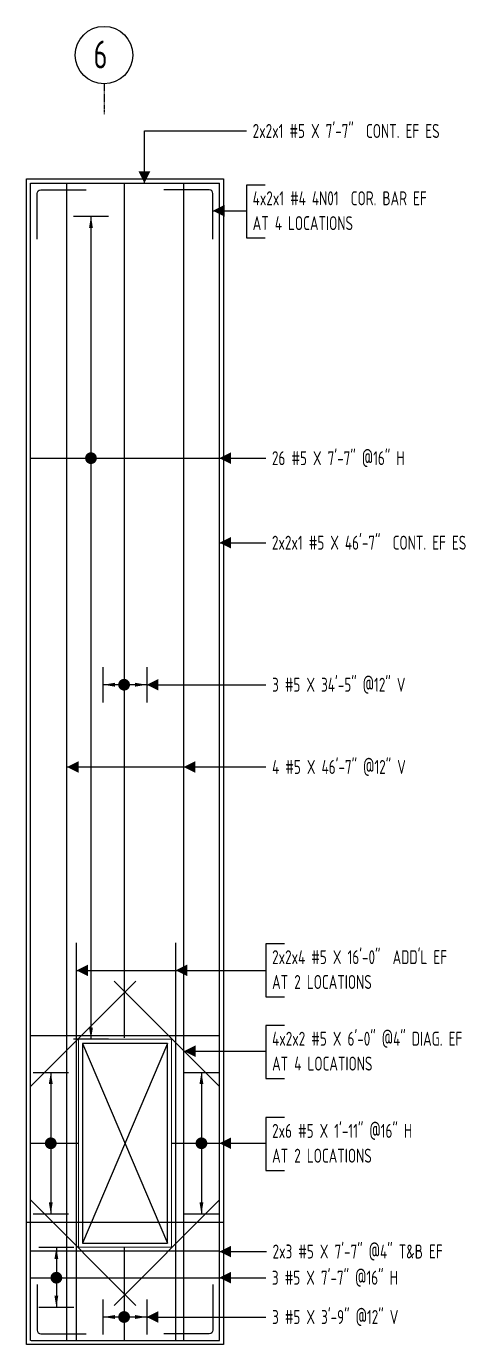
# Model space of a CAD drawing. Header units: inches. Extents: x 10095 to 38568, y -2433 to 4174.
# Drawn here: x 30663 to 30875, y 366 to 1003 of the extents above; entities that cross this region are included whole.
import ezdxf

# ---------------------------------------------------------------- set-up
doc = ezdxf.new("R2010")
doc.units = ezdxf.units.IN
doc.header["$MEASUREMENT"] = 0
doc.linetypes.add('PHANTOM', pattern=[2.5, 1.25, -0.25, 0.25, -0.25, 0.25, -0.25])
doc.layers.get('0').update_dxf_attribs({"linetype": 'CONTINUOUS'})
for name, color, linetype in [('0-25', 7, 'CONTINUOUS'), ('0-25TEXT', 7, 'CONTINUOUS'), ('0-35', 3, 'CONTINUOUS'), ('0-35TEXT', 3, 'CONTINUOUS'), ('0-50', 10, 'CONTINUOUS'), ('BAR-LBL', 2, 'CONTINUOUS'), ('GRID', 8, 'PHANTOM'), ('Hatch', 253, 'CONTINUOUS'), ('RANGELAY', 7, 'CONTINUOUS'), ('REBARS', 4, 'CONTINUOUS')]:
    doc.layers.add(name, color=color, linetype=linetype)
doc.layers.add('COVER', color=6, linetype='CONTINUOUS', lineweight=0, plot=False)
doc.styles.add('AR', font='ARCHQUIK.shx', dxfattribs={"width": 0.8})

# ---------------------------------------------------------------- blocks, each defined once
blk = doc.blocks.new('leadrblk')
blk.add_lwpolyline([(0, 0, 0, 1, 0), (1, 0, 1, 1, 0)], format="xyseb")
blk = doc.blocks.new('*U1014', base_point=(30709.89, 413.12))
at = {"layer": 'REBARS', "color": 0}
blk.add_lwpolyline([(30710.2, 413.12), (30710.2, 368.12)], dxfattribs=at)
blk = doc.blocks.new('rendmark')
at = {"color": 4}
blk.add_line((0, -3), (0, 3), dxfattribs=at)
blk = doc.blocks.new('rarrow')
at = {"color": 7}
blk.add_solid([(2, -0.33), (2, 0.33), (0, 0)], dxfattribs=at)
blk = doc.blocks.new('*U1715', base_point=(30721.15, 379.47))
at = {"layer": 'RANGELAY'}
blk.add_line((30721.15, 379.47), (30700.15, 379.47), dxfattribs=at)
at = {"layer": 'RANGELAY', "xscale": 2.834645669291339, "yscale": 2.834645669291339}
for name, p, rotation in [('rendmark', (30700.15, 379.47), 359.999996929531), ('rendmark', (30721.15, 379.47), 180), ('rarrow', (30700.15, 379.47), 359.999996929531), ('rarrow', (30721.15, 379.47), 180)]:
    blk.add_blockref(name, p, dxfattribs=dict(at, rotation=rotation))
blk = doc.blocks.new('VPM7DD642')
at = {"const_width": 1}
blk.add_lwpolyline([(-0.5, 0, 1), (0.5, 0, 1)], format="xyb", close=True, dxfattribs=at)
blk = doc.blocks.new('*U1015', base_point=(30665.27, 368.43))
at = {"layer": 'REBARS', "color": 0}
blk.add_lwpolyline([(30665.27, 368.12), (30756.27, 368.12)], dxfattribs=at)
blk = doc.blocks.new('*U1016', base_point=(30665.27, 926.81))
at = {"layer": 'REBARS', "color": 0}
blk.add_lwpolyline([(30665.27, 927.12), (30756.27, 927.12)], dxfattribs=at)
blk = doc.blocks.new('*U1017', base_point=(30664.71, 368.12))
at = {"layer": 'REBARS', "color": 0}
blk.add_lwpolyline([(30665.02, 368.12), (30665.02, 927.12)], dxfattribs=at)
blk = doc.blocks.new('*U1714', base_point=(30747.55, 497.62))
at = {"layer": 'RANGELAY'}
blk.add_line((30747.55, 497.62), (30747.55, 429.12), dxfattribs=at)
at = {"layer": 'RANGELAY', "xscale": 2.834645669291339, "yscale": 2.834645669291339}
for name, p, rotation in [('rendmark', (30747.55, 497.62), 269.9999999999999), ('rarrow', (30747.55, 497.62), 269.9999999999999), ('rarrow', (30747.55, 429.12), 89.999996929531), ('rendmark', (30747.55, 429.12), 89.999996929531)]:
    blk.add_blockref(name, p, dxfattribs=dict(at, rotation=rotation))
blk = doc.blocks.new('VPM7DD7E3')
at = {"const_width": 1}
blk.add_lwpolyline([(-0.5, 0, 1), (0.5, 0, 1)], format="xyb", close=True, dxfattribs=at)
blk = doc.blocks.new('*U1018', base_point=(30733.27, 463.06))
at = {"layer": 'REBARS', "color": 0}
blk.add_lwpolyline([(30733.27, 463.37), (30756.27, 463.37)], dxfattribs=at)
blk = doc.blocks.new('*U1713', base_point=(30674.8, 497.62))
at = {"layer": 'RANGELAY'}
blk.add_line((30674.8, 497.62), (30674.8, 429.12), dxfattribs=at)
at = {"layer": 'RANGELAY', "xscale": 2.834645669291339, "yscale": 2.834645669291339}
for name, p, rotation in [('rendmark', (30674.8, 497.62), 269.9999999999999), ('rarrow', (30674.8, 497.62), 269.9999999999999), ('rarrow', (30674.8, 429.12), 89.999996929531), ('rendmark', (30674.8, 429.12), 89.999996929531)]:
    blk.add_blockref(name, p, dxfattribs=dict(at, rotation=rotation))
blk = doc.blocks.new('VPM7DD8C3')
at = {"const_width": 1}
blk.add_lwpolyline([(-0.5, 0, 1), (0.5, 0, 1)], format="xyb", close=True, dxfattribs=at)
blk = doc.blocks.new('*U1019', base_point=(30665.15, 463.06))
at = {"layer": 'REBARS', "color": 0}
blk.add_lwpolyline([(30665.15, 463.37), (30688.15, 463.37)], dxfattribs=at)
blk = doc.blocks.new('*U1064', base_point=(30667.95, 371.12))
at = {"layer": 'REBARS', "color": 0}
blk.add_lwpolyline([(30668.2, 395.12), (30668.2, 373.12, 0.414214), (30669.95, 371.37), (30691.95, 371.37)], format="xyb", dxfattribs=at)
blk = doc.blocks.new('*U1065', base_point=(30753.34, 371.12))
at = {"layer": 'REBARS', "color": 0}
blk.add_lwpolyline([(30753.09, 395.12), (30753.09, 373.12, -0.414214), (30751.34, 371.37), (30729.34, 371.37)], format="xyb", dxfattribs=at)
blk = doc.blocks.new('*U1066', base_point=(30667.95, 924.12))
at = {"layer": 'REBARS', "color": 0}
blk.add_lwpolyline([(30668.2, 900.12), (30668.2, 922.12, -0.414213), (30669.95, 923.87), (30691.95, 923.87)], format="xyb", dxfattribs=at)
blk = doc.blocks.new('*U1020', base_point=(30665.27, 411.68))
at = {"layer": 'REBARS', "color": 0}
blk.add_lwpolyline([(30665.27, 411.37), (30756.27, 411.37)], dxfattribs=at)
blk = doc.blocks.new('*U1021', base_point=(30665.27, 515.06))
at = {"layer": 'REBARS', "color": 0}
blk.add_lwpolyline([(30665.27, 515.37), (30756.27, 515.37)], dxfattribs=at)
blk = doc.blocks.new('*U1022', base_point=(30734.83, 368.12))
at = {"layer": 'REBARS', "color": 0}
blk.add_lwpolyline([(30735.15, 368.12), (30735.15, 560.12)], dxfattribs=at)
blk = doc.blocks.new('*U1023', base_point=(30687.53, 368.12))
at = {"layer": 'REBARS', "color": 0}
blk.add_lwpolyline([(30687.21, 368.12), (30687.21, 560.12)], dxfattribs=at)
blk = doc.blocks.new('*U1024', base_point=(30756.49, 435.78))
at = {"layer": 'REBARS', "color": 0}
blk.add_lwpolyline([(30756.27, 436), (30705.36, 385.09)], dxfattribs=at)
blk = doc.blocks.new('*U1025', base_point=(30664.8, 435.78))
at = {"layer": 'REBARS', "color": 0}
blk.add_lwpolyline([(30665.02, 436), (30715.93, 385.09)], dxfattribs=at)
blk = doc.blocks.new('*U1026', base_point=(30664.8, 490.96))
at = {"layer": 'REBARS', "color": 0}
blk.add_lwpolyline([(30665.02, 490.74), (30715.93, 541.65)], dxfattribs=at)
blk = doc.blocks.new('*U1027', base_point=(30756.49, 490.96))
at = {"layer": 'REBARS', "color": 0}
blk.add_lwpolyline([(30756.27, 490.74), (30705.36, 541.65)], dxfattribs=at)
blk = doc.blocks.new('*U1028', base_point=(30665.27, 398.12))
at = {"layer": 'REBARS', "color": 0}
blk.add_lwpolyline([(30665.27, 398.44), (30756.27, 398.44)], dxfattribs=at)
blk = doc.blocks.new('*U1712', base_point=(30677.51, 413.12))
at = {"layer": 'RANGELAY'}
blk.add_line((30677.51, 413.12), (30677.51, 384.12), dxfattribs=at)
at = {"layer": 'RANGELAY', "xscale": 2.834645669291339, "yscale": 2.834645669291339}
for name, p, rotation in [('rendmark', (30677.51, 413.12), 269.9999999999999), ('rarrow', (30677.51, 413.12), 269.9999999999999), ('rarrow', (30677.51, 384.12), 89.999996929531), ('rendmark', (30677.51, 384.12), 89.999996929531)]:
    blk.add_blockref(name, p, dxfattribs=dict(at, rotation=rotation))
blk = doc.blocks.new('VPM7DDE02')
at = {"const_width": 1}
blk.add_lwpolyline([(-0.5, 0, 1), (0.5, 0, 1)], format="xyb", close=True, dxfattribs=at)
blk = doc.blocks.new('*U1029', base_point=(30756.58, 368.12))
at = {"layer": 'REBARS', "color": 0}
blk.add_lwpolyline([(30756.27, 368.12), (30756.27, 927.12)], dxfattribs=at)
blk = doc.blocks.new('*U1067', base_point=(30753.34, 924.12))
at = {"layer": 'REBARS', "color": 0}
blk.add_lwpolyline([(30753.09, 900.12), (30753.09, 922.12, 0.414213), (30751.34, 923.87), (30729.34, 923.87)], format="xyb", dxfattribs=at)
blk = doc.blocks.new('*U1030', base_point=(30709.89, 927.23))
at = {"layer": 'REBARS', "color": 0}
blk.add_lwpolyline([(30710.2, 927.23), (30710.2, 514.23)], dxfattribs=at)
blk = doc.blocks.new('*U1711', base_point=(30721.15, 684.85))
at = {"layer": 'RANGELAY'}
blk.add_line((30721.15, 684.85), (30700.15, 684.85), dxfattribs=at)
at = {"layer": 'RANGELAY', "xscale": 2.834645669291339, "yscale": 2.834645669291339}
for name, p, rotation in [('rendmark', (30700.15, 684.85), 359.999996929531), ('rendmark', (30721.15, 684.85), 180), ('rarrow', (30700.15, 684.85), 359.999996929531), ('rarrow', (30721.15, 684.85), 180)]:
    blk.add_blockref(name, p, dxfattribs=dict(at, rotation=rotation))
blk = doc.blocks.new('VPM7DE052')
at = {"const_width": 1}
blk.add_lwpolyline([(-0.5, 0, 1), (0.5, 0, 1)], format="xyb", close=True, dxfattribs=at)
blk = doc.blocks.new('*U1031', base_point=(30665.27, 793.96))
at = {"layer": 'REBARS', "color": 0}
blk.add_lwpolyline([(30665.27, 794.27), (30756.27, 794.27)], dxfattribs=at)
blk = doc.blocks.new('*U1710', base_point=(30694.21, 911.12))
at = {"layer": 'RANGELAY'}
blk.add_line((30694.21, 911.12), (30694.21, 513.62), dxfattribs=at)
at = {"layer": 'RANGELAY', "xscale": 2.834645669291339, "yscale": 2.834645669291339}
for name, p, rotation in [('rendmark', (30694.21, 911.12), 269.9999999999999), ('rarrow', (30694.21, 911.12), 269.9999999999999), ('rarrow', (30694.21, 513.62), 89.999996929531), ('rendmark', (30694.21, 513.62), 89.999996929531)]:
    blk.add_blockref(name, p, dxfattribs=dict(at, rotation=rotation))
blk = doc.blocks.new('VPM7DE152')
at = {"const_width": 1}
blk.add_lwpolyline([(-0.5, 0, 1), (0.5, 0, 1)], format="xyb", close=True, dxfattribs=at)
blk = doc.blocks.new('*U1032', base_point=(30738.69, 368.12))
at = {"layer": 'REBARS', "color": 0}
blk.add_lwpolyline([(30739, 368.12), (30739, 927.12)], dxfattribs=at)
blk = doc.blocks.new('*U1033', base_point=(30682.31, 368.12))
at = {"layer": 'REBARS', "color": 0}
blk.add_lwpolyline([(30682.62, 368.12), (30682.62, 927.12)], dxfattribs=at)

msp = doc.modelspace()

# ---------------------------------------------------------------- linework, layer by layer
at = {"layer": '0-25'}
for points in [[(30731.14628, 511.62085), (30690.14628, 415.12085)], [(30690.14628, 511.62085), (30731.14628, 415.12085)]]:
    msp.add_lwpolyline(points, dxfattribs=at)
at = {"layer": '0-25TEXT'}
for points in [[(30720.0354, 927.12085), (30720.0354, 952.29863), (30769.29275, 952.29863)], [(30778.29181, 926.16181), (30769.29275, 926.16181), (30769.29275, 900.66448), (30778.29181, 900.66448)], [(30753.09082, 913.7881), (30769.29275, 913.7881)], [(30756.19556, 794.27343), (30778.59818, 794.27343)], [(30756.27123, 753.44746), (30778.59818, 753.44746)], [(30721.14628, 684.84526), (30778.67391, 684.84526)], [(30682.62185, 645.12085), (30778.67391, 645.12085)], [(30787.67297, 559.64286), (30778.67391, 559.64286), (30778.67391, 534.14554), (30787.67297, 534.14554)], [(30687.21292, 546.8942), (30778.67391, 546.8942)], [(30787.67297, 520.23422), (30778.67391, 520.23422), (30778.67391, 494.73689), (30787.67297, 494.73689)], [(30739.14925, 507.86052), (30778.67391, 507.86052)], [(30787.67297, 475.74455), (30778.67391, 475.74455), (30778.67391, 450.24722), (30787.67297, 450.24722)], [(30756.27128, 463.37085), (30778.67391, 463.37085)], [(30756.27112, 411.0918), (30778.89876, 411.0918)], [(30756.19556, 398.43577), (30778.59818, 398.43577)], [(30721.14628, 379.46736), (30778.67391, 379.46736)]]:
    msp.add_lwpolyline(points, dxfattribs=at)
at = {"layer": '0-35'}
for points in [[(30663.02128, 929.12085), (30758.27128, 929.12085), (30758.27128, 366.12085), (30663.02128, 366.12085)], [(30731.14628, 511.62085), (30690.14628, 511.62085), (30690.14628, 415.12085), (30731.14628, 415.12085)]]:
    msp.add_lwpolyline(points, close=True, dxfattribs=at)
at = {"layer": '0-50'}
msp.add_circle((30700.52826, 988.95694), 13.87094, dxfattribs=at)
at = {"layer": 'COVER'}
for points in [[(30665.02128, 927.12085), (30756.27128, 927.12085), (30756.27128, 368.12085), (30665.02128, 368.12085)], [(30733.14628, 513.62085), (30688.14628, 513.62085), (30688.14628, 413.12085), (30733.14628, 413.12085)]]:
    msp.add_lwpolyline(points, close=True, dxfattribs=at)
at = {"layer": 'GRID', "lineweight": -3}
msp.add_lwpolyline([(30700.52826, 975.086), (30700.52826, 960.46601)], dxfattribs=at)
at = {"layer": 'Hatch'}
msp.add_line((30758.27128, 425.12085), (30663.02128, 425.12085), dxfattribs=at)

# ---------------------------------------------------------------- block references
at = {"layer": '0-25TEXT'}
for name, p, xscale, yscale, rotation in [('leadrblk', (30720.0354, 927.12085), 5.623937007874017, 2.250708661417324, 90.00000153523449), ('VPM7DE152', (30694.21209, 794.27343), 2.834645669291338, 2.834645669291338, 269.9999999999999), ('VPM7DE052', (30710.20334, 684.84526), 2.834645669291338, 2.834645669291338, 179.9999999999999), ('VPM7DD8C3', (30674.8042, 463.37078), 2.834645669291338, 2.834645669291338, 270), ('VPM7DD7E3', (30747.55306, 463.37078), 2.834645669291338, 2.834645669291338, 270), ('VPM7DDE02', (30677.50522, 398.43577), 2.834645669291338, 2.834645669291338, 269.9999999999999), ('VPM7DD642', (30710.20334, 379.46736), 2.834645669291338, 2.834645669291338, 179.9999999999999)]:
    msp.add_blockref(name, p, dxfattribs=dict(at, xscale=xscale, yscale=yscale, rotation=rotation))
at = {"layer": '0-25TEXT', "xscale": 5.623937007874017, "yscale": 2.250708661417324}
for p in [(30753.09082, 913.7881), (30756.19556, 794.27343), (30756.27123, 753.44746), (30721.14628, 684.84526), (30682.62185, 645.12085), (30739.00406, 645.12087), (30687.21292, 546.89422), (30735.14629, 546.8942), (30739.14925, 507.86052), (30756.27128, 463.37085), (30756.27112, 411.0918), (30756.19556, 398.43577), (30721.14628, 379.46736)]:
    msp.add_blockref('leadrblk', p, dxfattribs=at)
at = {"layer": 'RANGELAY'}
for name, p in [('*U1710', (30694.21209, 911.12085)), ('*U1711', (30721.14628, 684.84526)), ('*U1713', (30674.8042, 497.62085)), ('*U1714', (30747.55306, 497.62085)), ('*U1712', (30677.50522, 413.12085)), ('*U1715', (30721.14628, 379.46736))]:
    msp.add_blockref(name, p, dxfattribs=at)
at = {"layer": 'REBARS', "color": 4}
for name, p in [('*U1017', (30664.70896, 368.12085)), ('*U1016', (30665.27128, 926.80835)), ('*U1066', (30667.95175, 924.12085)), ('*U1033', (30682.30943, 368.12085)), ('*U1030', (30709.89083, 927.22699)), ('*U1067', (30753.34081, 924.12085)), ('*U1032', (30738.69164, 368.12085)), ('*U1029', (30756.58361, 368.12085)), ('*U1031', (30665.27128, 793.96093)), ('*U1023', (30687.52536, 368.12085)), ('*U1022', (30734.83385, 368.12085)), ('*U1026', (30664.80031, 490.95944)), ('*U1027', (30756.49226, 490.95944)), ('*U1021', (30665.27128, 515.05928)), ('*U1019', (30665.14628, 463.05835)), ('*U1018', (30733.27128, 463.05835)), ('*U1025', (30664.80031, 435.78226)), ('*U1024', (30756.49226, 435.78226)), ('*U1020', (30665.27128, 411.68242)), ('*U1014', (30709.89083, 413.12085)), ('*U1028', (30665.27128, 398.12327)), ('*U1064', (30667.95175, 371.12085)), ('*U1065', (30753.34081, 371.12085)), ('*U1015', (30665.27128, 368.43335))]:
    msp.add_blockref(name, p, dxfattribs=at)

# ---------------------------------------------------------------- texts
at = {"layer": '0-35TEXT', "style": 'AR', "width": 0.8}
for s, p in [('AT 4 LOCATIONS', (30772.29244, 904.41409)), ('AT 2 LOCATIONS', (30781.67359, 537.89515)), ('AT 4 LOCATIONS', (30781.67359, 498.4865)), ('AT 2 LOCATIONS', (30781.67359, 453.99683))]:
    msp.add_text(s, height=6.7498312, dxfattribs=at).set_placement(p)
at = {"layer": '0-50', "style": 'AR', "width": 0.8}
msp.add_text('6', height=13.5, dxfattribs=at).set_placement((30695.48644, 982.48659))
at = {"layer": 'BAR-LBL', "style": 'AR', "width": 0.8}
for s, p in [('2x2x1 #5 X 7\'-7"  CONT. EF ES', (30772.29244, 948.92399)), ('4x2x1 #4 4N01  COR. BAR EF', (30772.29244, 916.41283)), ('26 #5 X 7\'-7" @16" H', (30781.59787, 790.89879)), ('2x2x1 #5 X 46\'-7"  CONT. EF ES', (30781.59787, 750.07282)), ('3 #5 X 34\'-5" @12" V', (30781.67359, 681.47061)), ('4 #5 X 46\'-7" @12" V', (30781.67359, 641.7462)), ('2x2x4 #5 X 16\'-0"  ADD\'L EF', (30781.67359, 549.89389)), ('4x2x2 #5 X 6\'-0" @4" DIAG. EF', (30781.67359, 510.48524)), ('2x6 #5 X 1\'-11" @16" H', (30781.67359, 465.99557)), ('2x3 #5 X 7\'-7" @4" T&B EF', (30781.89845, 407.71716)), ('3 #5 X 7\'-7" @16" H', (30781.59787, 395.06113)), ('3 #5 X 3\'-9" @12" V', (30781.67359, 376.09271))]:
    msp.add_text(s, height=6.7492913, dxfattribs=at).set_placement(p)

doc.saveas('drawing.dxf')
